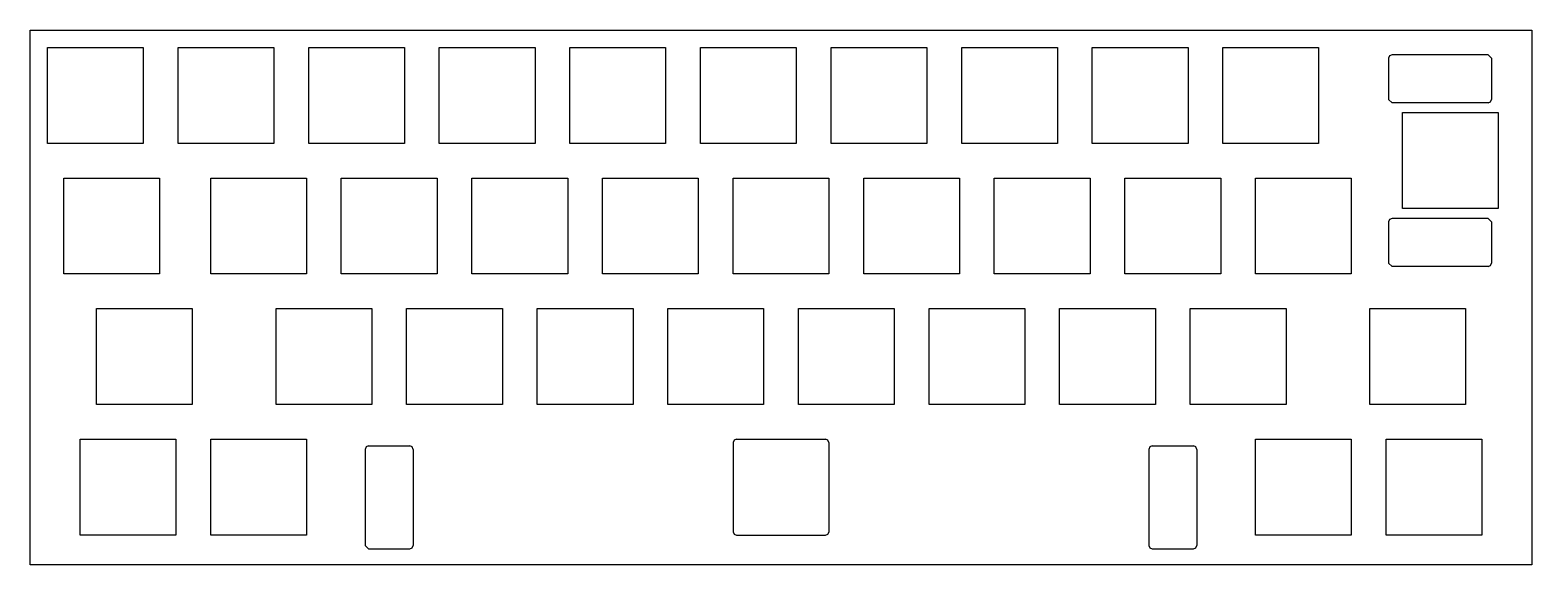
# Model space of a CAD drawing. Extents: x 78.1 to 139.9, y 42.1 to 64.1.
import ezdxf

# ---------------------------------------------------------------- set-up
doc = ezdxf.new("R2010")
doc.units = 0

msp = doc.modelspace()

# ---------------------------------------------------------------- linework, layer by layer
at = {"layer": 'Layer 1'}
for p, q in [((78.0612, 64.1435), (139.889, 64.1435)), ((78.0612, 42.1217), (78.0612, 64.1435)), ((139.889, 64.1435), (139.889, 42.1217)), ((78.7787, 63.4266), (82.7214, 63.4266)), ((78.7787, 59.4783), (78.7787, 63.4266)), ((82.7214, 63.4266), (82.7214, 59.4783)), ((84.1551, 63.4266), (88.0977, 63.4266)), ((84.1551, 59.4783), (84.1551, 63.4266)), ((88.0977, 63.4266), (88.0977, 59.4783)), ((89.5314, 63.4266), (93.474, 63.4266)), ((89.5314, 59.4783), (89.5314, 63.4266)), ((93.474, 63.4266), (93.474, 59.4783)), ((94.9077, 63.4266), (98.8504, 63.4266)), ((94.9077, 59.4783), (94.9077, 63.4266)), ((98.8504, 63.4266), (98.8504, 59.4783)), ((100.284, 63.4266), (104.227, 63.4266)), ((100.284, 59.4783), (100.284, 63.4266)), ((104.227, 63.4266), (104.227, 59.4783)), ((105.66, 63.4266), (109.603, 63.4266)), ((105.66, 59.4783), (105.66, 63.4266)), ((109.603, 63.4266), (109.603, 59.4783)), ((111.037, 63.4266), (114.979, 63.4266)), ((111.037, 59.4783), (111.037, 63.4266)), ((114.979, 63.4266), (114.979, 59.4783)), ((116.413, 63.4266), (120.356, 63.4266)), ((116.413, 59.4783), (116.413, 63.4266)), ((120.356, 63.4266), (120.356, 59.4783)), ((121.789, 63.4266), (125.732, 63.4266)), ((121.789, 59.4783), (121.789, 63.4266)), ((125.732, 63.4266), (125.732, 59.4783)), ((127.166, 63.4266), (131.108, 63.4266)), ((127.166, 59.4783), (127.166, 63.4266)), ((131.108, 63.4266), (131.108, 59.4783)), ((134.030221, 63.082688), (133.988889, 62.982917)), ((134.13, 63.124), (134.030221, 63.082688)), ((138.081, 63.1241), (134.13, 63.1241)), ((138.222, 62.983), (138.080861, 63.124111)), ((133.989, 62.983), (133.989, 61.2896)), ((138.222, 62.983), (138.222, 61.2896)), ((133.989, 61.2896), (134.130139, 61.148489)), ((138.180779, 61.189812), (138.222111, 61.289583)), ((138.081, 61.1485), (134.13, 61.1485)), ((134.561, 60.7427), (138.503, 60.7427)), ((134.561, 56.7944), (134.561, 60.7427)), ((138.081, 61.1485), (138.180779, 61.189812)), ((138.503, 60.7427), (138.503, 56.7944)), ((82.7214, 59.4783), (78.7787, 59.4783)), ((88.0977, 59.4783), (84.1551, 59.4783)), ((93.474, 59.4783), (89.5314, 59.4783)), ((98.8504, 59.4783), (94.9077, 59.4783)), ((104.227, 59.4783), (100.284, 59.4783)), ((109.603, 59.4783), (105.66, 59.4783)), ((114.979, 59.4783), (111.037, 59.4783)), ((120.356, 59.4783), (116.413, 59.4783)), ((125.732, 59.4783), (121.789, 59.4783)), ((131.108, 59.4783), (127.166, 59.4783)), ((79.4508, 58.0503), (83.3934, 58.0503)), ((79.4508, 54.102), (79.4508, 58.0503)), ((83.3934, 58.0503), (83.3934, 54.102)), ((85.4992, 58.0503), (89.4418, 58.0503)), ((85.4992, 54.102), (85.4992, 58.0503)), ((89.4418, 58.0503), (89.4418, 54.102)), ((90.8755, 58.0503), (94.8181, 58.0503)), ((90.8755, 54.102), (90.8755, 58.0503)), ((94.8181, 58.0503), (94.8181, 54.102)), ((96.2518, 58.0503), (100.194, 58.0503)), ((96.2518, 54.102), (96.2518, 58.0503)), ((100.194, 58.0503), (100.194, 54.102)), ((101.628, 58.0503), (105.571, 58.0503)), ((101.628, 54.102), (101.628, 58.0503)), ((105.571, 58.0503), (105.571, 54.102)), ((107.004, 58.0503), (110.947, 58.0503)), ((107.004, 54.102), (107.004, 58.0503)), ((110.947, 58.0503), (110.947, 54.102)), ((112.381, 58.0503), (116.323, 58.0503)), ((112.381, 54.102), (112.381, 58.0503)), ((116.323, 58.0503), (116.323, 54.102)), ((117.757, 58.0503), (121.7, 58.0503)), ((117.757, 54.102), (117.757, 58.0503)), ((121.7, 58.0503), (121.7, 54.102)), ((123.133, 58.0503), (127.076, 58.0503)), ((123.133, 54.102), (123.133, 58.0503)), ((127.076, 58.0503), (127.076, 54.102)), ((128.51, 58.0503), (132.452, 58.0503)), ((128.51, 54.102), (128.51, 58.0503)), ((132.452, 58.0503), (132.452, 54.102)), ((134.030221, 56.344388), (133.988889, 56.244617)), ((134.13, 56.3857), (134.030221, 56.344388)), ((138.081, 56.3857), (134.13, 56.3857)), ((138.503, 56.7944), (134.561, 56.7944)), ((138.222, 56.2446), (138.080861, 56.385711)), ((133.989, 56.2446), (133.989, 54.5513)), ((138.222, 56.2446), (138.222, 54.5513)), ((133.989, 54.5513), (134.130139, 54.410189)), ((138.081, 54.4102), (134.13, 54.4102)), ((138.081, 54.4102), (138.180779, 54.451512)), ((138.180779, 54.451512), (138.222111, 54.551283)), ((83.3934, 54.102), (79.4508, 54.102)), ((89.4418, 54.102), (85.4992, 54.102)), ((94.8181, 54.102), (90.8755, 54.102)), ((100.194, 54.102), (96.2518, 54.102)), ((105.571, 54.102), (101.628, 54.102)), ((110.947, 54.102), (107.004, 54.102)), ((116.323, 54.102), (112.381, 54.102)), ((121.7, 54.102), (117.757, 54.102)), ((127.076, 54.102), (123.133, 54.102)), ((132.452, 54.102), (128.51, 54.102)), ((80.7949, 52.674), (84.7375, 52.674)), ((80.7949, 48.7257), (80.7949, 52.674)), ((84.7375, 52.674), (84.7375, 48.7257)), ((88.1873, 52.674), (92.13, 52.674)), ((88.1873, 48.7257), (88.1873, 52.674)), ((92.13, 52.674), (92.13, 48.7257)), ((93.5636, 52.674), (97.5063, 52.674)), ((93.5636, 48.7257), (93.5636, 52.674)), ((97.5063, 52.674), (97.5063, 48.7257)), ((98.94, 52.674), (102.883, 52.674)), ((98.94, 48.7257), (98.94, 52.674)), ((102.883, 52.674), (102.883, 48.7257)), ((104.316, 52.674), (108.259, 52.674)), ((104.316, 48.7257), (104.316, 52.674)), ((108.259, 52.674), (108.259, 48.7257)), ((109.693, 52.674), (113.635, 52.674)), ((109.693, 48.7257), (109.693, 52.674)), ((113.635, 52.674), (113.635, 48.7257)), ((115.069, 52.674), (119.012, 52.674)), ((115.069, 48.7257), (115.069, 52.674)), ((119.012, 52.674), (119.012, 48.7257)), ((120.445, 52.674), (124.388, 52.674)), ((120.445, 48.7257), (120.445, 52.674)), ((124.388, 52.674), (124.388, 48.7257)), ((125.822, 52.674), (129.764, 52.674)), ((125.822, 48.7257), (125.822, 52.674)), ((129.764, 52.674), (129.764, 48.7257)), ((133.214, 52.674), (137.157, 52.674)), ((133.214, 48.7257), (133.214, 52.674)), ((137.157, 52.674), (137.157, 48.7257)), ((84.7375, 48.7257), (80.7949, 48.7257)), ((92.13, 48.7257), (88.1873, 48.7257)), ((97.5063, 48.7257), (93.5636, 48.7257)), ((102.883, 48.7257), (98.94, 48.7257)), ((108.259, 48.7257), (104.316, 48.7257)), ((113.635, 48.7257), (109.693, 48.7257)), ((119.012, 48.7257), (115.069, 48.7257)), ((124.388, 48.7257), (120.445, 48.7257)), ((129.764, 48.7257), (125.822, 48.7257)), ((137.157, 48.7257), (133.214, 48.7257)), ((80.1228, 47.2976), (84.0655, 47.2976)), ((80.1228, 43.3493), (80.1228, 47.2976)), ((84.0655, 47.2976), (84.0655, 43.3493)), ((85.4992, 47.2976), (89.4418, 47.2976)), ((85.4992, 43.3493), (85.4992, 47.2976)), ((89.4418, 47.2976), (89.4418, 43.3493)), ((91.9994, 47.0196), (91.899619, 46.97827)), ((91.9994, 47.0196), (93.6928, 47.0196)), ((93.79257, 46.978281), (93.692789, 47.019611)), ((107.041219, 47.26057), (106.999889, 47.160789)), ((107, 47.1607), (107, 43.4919)), ((107.141, 47.3019), (107.041219, 47.26057)), ((107.141, 47.3019), (110.81, 47.3019)), ((110.90967, 47.260481), (110.809889, 47.301811)), ((110.951, 47.1607), (110.90967, 47.260481)), ((110.951, 47.1607), (110.951, 43.4919)), ((124.257, 47.0196), (124.157219, 46.97827)), ((124.257, 47.0196), (125.951, 47.0196)), ((126.05067, 46.978281), (125.950889, 47.019611)), ((128.51, 47.2976), (132.452, 47.2976)), ((128.51, 43.3493), (128.51, 47.2976)), ((132.452, 47.2976), (132.452, 43.3493)), ((133.886, 47.2976), (137.829, 47.2976)), ((133.886, 43.3493), (133.886, 47.2976)), ((137.829, 47.2976), (137.829, 43.3493)), ((91.899619, 46.97827), (91.858289, 46.878489)), ((91.8583, 46.8785), (91.8583, 42.9274)), ((93.8339, 46.8785), (93.79257, 46.978281)), ((93.8339, 46.8785), (93.8339, 42.9274)), ((124.157219, 46.97827), (124.115889, 46.878489)), ((124.116, 46.8785), (124.116, 42.9274)), ((126.092, 46.8785), (126.05067, 46.978281)), ((126.092, 46.8785), (126.092, 42.9274)), ((84.0655, 43.3493), (80.1228, 43.3493)), ((89.4418, 43.3493), (85.4992, 43.3493)), ((107, 43.4919), (107.04133, 43.392119)), ((107.04133, 43.392119), (107.141111, 43.350789)), ((107.141, 43.3508), (110.81, 43.3508)), ((110.81, 43.3508), (110.909781, 43.39213)), ((110.909781, 43.39213), (110.951111, 43.491911)), ((132.452, 43.3493), (128.51, 43.3493)), ((137.829, 43.3493), (133.886, 43.3493)), ((91.8583, 42.9274), (91.999411, 42.786289)), ((91.9994, 42.7863), (93.6928, 42.7863)), ((93.6928, 42.7863), (93.792581, 42.82763)), ((93.792581, 42.82763), (93.833911, 42.927411)), ((124.116, 42.9274), (124.15733, 42.827619)), ((124.15733, 42.827619), (124.257111, 42.786289)), ((124.257, 42.7863), (125.951, 42.7863)), ((125.951, 42.7863), (126.050781, 42.82763)), ((126.050781, 42.82763), (126.092111, 42.927411)), ((139.889, 42.1217), (78.0612, 42.1217))]:
    msp.add_line(p, q, dxfattribs=at)

doc.saveas('drawing.dxf')
